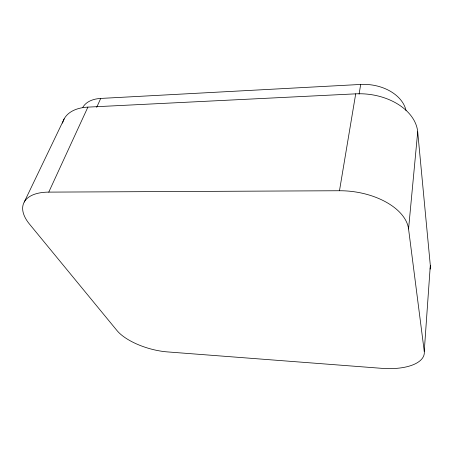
<?xml version="1.0" encoding="UTF-8"?>
<svg xmlns="http://www.w3.org/2000/svg" width="453" height="453" viewBox="0 0 453 453"><rect width="100%" height="100%" fill="white"/><g stroke="black" fill="none" stroke-linecap="round" stroke-linejoin="round"><path stroke-width="0.68" d="M87.893 107.123L48.771 192.117A52.899 25.747 21.6 0 0 29.524 224.139L117.004 330.577A41.376 16.891 16.3 0 0 167.502 351.913L381.941 368.346A46.891 20.64 8.2 0 0 424.251 351.324L430.31 265.407L417.706 131.823A54.173 37.305 6.1 0 0 355.701 93.845L87.893 107.123A48.579 28.539 23.9 0 0 62.571 123.131M424.251 351.324L408.561 228.946L417.706 131.823M359.093 94.128L360.679 84.445L100.719 98.431A36.229 22.016 24.4 0 0 82.82 107.355M408.561 228.946A59.66 34.49 8.2 0 0 339.478 190.741L355.701 93.845M96.682 107.389L100.719 98.431M24.247 202.032L64.179 118.873M48.771 192.117L339.478 190.741M430.31 265.407A43.431 23.301 6.6 0 1 430.118 269.122M360.679 84.445A40.3 28.624 5.5 0 1 406.024 110.481"/></g></svg>
